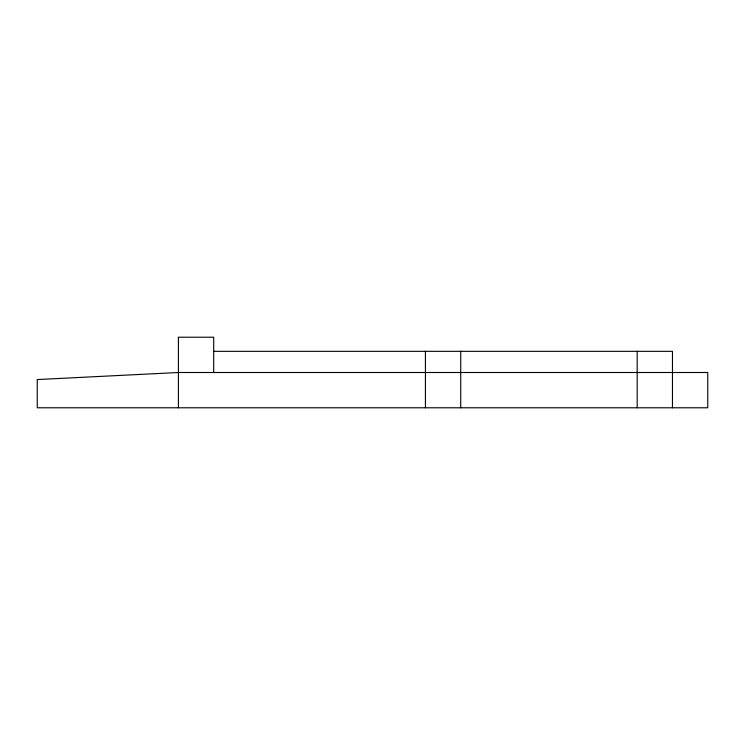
<?xml version="1.0" encoding="UTF-8"?>
<svg xmlns="http://www.w3.org/2000/svg" width="745" height="745" viewBox="0 0 745 745"><rect width="100%" height="100%" fill="white"/><g stroke="black" fill="none" stroke-linecap="round" stroke-linejoin="round"><path stroke-width="1.12" d="M213.694 351.323L672.465 351.323L672.465 407.785M637.171 351.323L637.171 407.785M460.727 351.323L460.727 407.785M425.432 351.323L425.432 407.785M213.694 372.5L213.694 337.215L178.409 337.215L178.409 407.785M178.409 372.5L37.25 379.559L37.25 407.785L707.75 407.785L707.75 372.5L178.409 372.5"/></g></svg>
